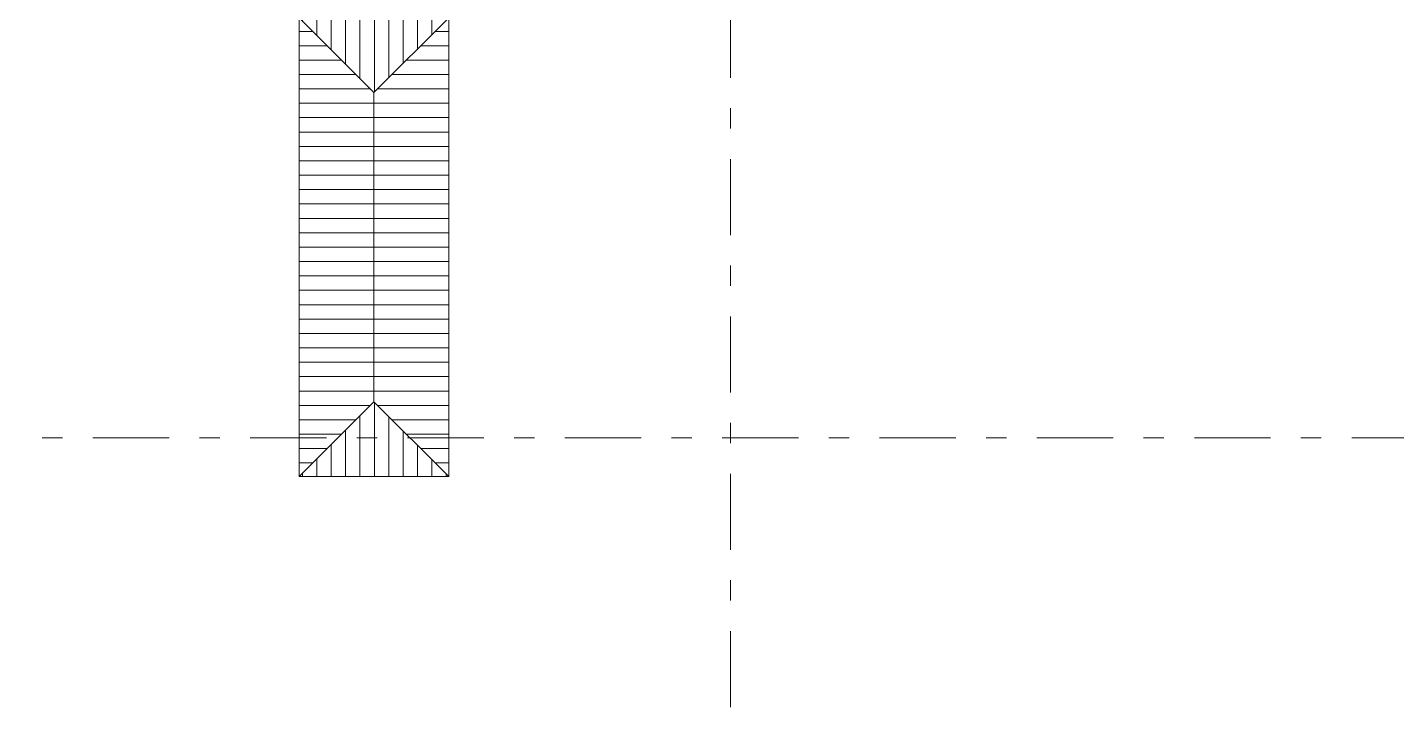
# Model space of a CAD drawing. Header units: millimetres. Extents: x 18162 to 7085488, y 72188 to 247925.
# Drawn here: x 1309582 to 1319098, y 157082 to 161949 of the extents above; entities that cross this region are included whole.
import ezdxf
from ezdxf.enums import TextEntityAlignment as Align

# ---------------------------------------------------------------- set-up
doc = ezdxf.new("R2010")
doc.units = ezdxf.units.MM
doc.header["$MEASUREMENT"] = 0
doc.linetypes.add('Double Dashed', pattern=[1093.611073, 529.166651, -211.666656, 141.111112, -211.666656])
doc.layers.add('Shell - Roof', color=7, linetype='Continuous')
doc.layers.add('Structural - Grid', color=7, linetype='Continuous')
doc.styles.add('GENERATED_STYLE_3', font='', dxfattribs={"width": 0.8})
doc.styles.get('GENERATED_STYLE_3').set_extended_font_data('ISOCPEUR MON')

# ---------------------------------------------------------------- blocks, each defined once
blk = doc.blocks.new('*X730', base_point=(1270095.8, 74950.7))
at = {"layer": 'Shell - Roof', "color": 7, "linetype": 'Continuous', "lineweight": 5}
for p, q in [((1311493.1, 161992.8), (1311493.1, 162016.4)), ((1311493.1, 161992.8), (1311493.1, 162016.4)), ((1311593.1, 161921.4), (1311593.1, 162016.4)), ((1311593.1, 161921.4), (1311593.1, 162016.4)), ((1311693.1, 161921.4), (1311693.1, 162016.4)), ((1311693.1, 161921.4), (1311693.1, 162016.4)), ((1311793.1, 161921.4), (1311793.1, 162016.4)), ((1311793.1, 161921.4), (1311793.1, 162016.4)), ((1311893.1, 161921.4), (1311893.1, 162016.4)), ((1311893.1, 161921.4), (1311893.1, 162016.4)), ((1311993.1, 161921.4), (1311993.1, 162016.4)), ((1311993.1, 161921.4), (1311993.1, 162016.4)), ((1312093.1, 161921.4), (1312093.1, 162016.4)), ((1312093.1, 161921.4), (1312093.1, 162016.4)), ((1312193.1, 161921.4), (1312193.1, 162016.4)), ((1312193.1, 161921.4), (1312193.1, 162016.4)), ((1312293.1, 161921.4), (1312293.1, 162016.4)), ((1312293.1, 161921.4), (1312293.1, 162016.4)), ((1312393.1, 161921.4), (1312393.1, 162016.4)), ((1312393.1, 161921.4), (1312393.1, 162016.4)), ((1312493.1, 162000), (1312493.1, 162016.4)), ((1312493.1, 162000), (1312493.1, 162016.4)), ((1311593.1, 161892.8), (1311593.1, 161921.4)), ((1311593.1, 161892.8), (1311593.1, 161921.4)), ((1311693.1, 161792.8), (1311693.1, 161921.4)), ((1311693.1, 161792.8), (1311693.1, 161921.4)), ((1311793.1, 161692.8), (1311793.1, 161921.4)), ((1311793.1, 161692.8), (1311793.1, 161921.4)), ((1311893.1, 161671.4), (1311893.1, 161921.4)), ((1311893.1, 161671.4), (1311893.1, 161921.4)), ((1311993.1, 161671.4), (1311993.1, 161921.4)), ((1311993.1, 161671.4), (1311993.1, 161921.4)), ((1312093.1, 161671.4), (1312093.1, 161921.4)), ((1312093.1, 161671.4), (1312093.1, 161921.4)), ((1312193.1, 161700), (1312193.1, 161921.4)), ((1312193.1, 161700), (1312193.1, 161921.4)), ((1312293.1, 161800), (1312293.1, 161921.4)), ((1312293.1, 161800), (1312293.1, 161921.4)), ((1312393.1, 161900), (1312393.1, 161921.4)), ((1312393.1, 161900), (1312393.1, 161921.4)), ((1311893.1, 161592.8), (1311893.1, 161671.4)), ((1311893.1, 161592.8), (1311893.1, 161671.4)), ((1311993.1, 161500), (1311993.1, 161671.4)), ((1311993.1, 161500), (1311993.1, 161671.4)), ((1312093.1, 161600), (1312093.1, 161671.4)), ((1312093.1, 161600), (1312093.1, 161671.4))]:
    blk.add_line(p, q, dxfattribs=at)
blk = doc.blocks.new('*X731', base_point=(1270095.8, 74950.7))
at = {"layer": 'Shell - Roof', "color": 7, "linetype": 'Continuous', "lineweight": 5}
for p, q in [((1311493.1, 161921.4), (1311469.6, 161921.4)), ((1311493.1, 161921.4), (1311469.6, 161921.4)), ((1311564.6, 161921.4), (1311493.1, 161921.4)), ((1311564.6, 161921.4), (1311493.1, 161921.4)), ((1311493.1, 161821.4), (1311469.6, 161821.4)), ((1311493.1, 161821.4), (1311469.6, 161821.4)), ((1311664.6, 161821.4), (1311493.1, 161821.4)), ((1311664.6, 161821.4), (1311493.1, 161821.4)), ((1311493.1, 161721.4), (1311469.6, 161721.4)), ((1311493.1, 161721.4), (1311469.6, 161721.4)), ((1311743.1, 161721.4), (1311493.1, 161721.4)), ((1311743.1, 161721.4), (1311493.1, 161721.4)), ((1311764.6, 161721.4), (1311743.1, 161721.4)), ((1311764.6, 161721.4), (1311743.1, 161721.4)), ((1311493.1, 161621.4), (1311469.6, 161621.4)), ((1311493.1, 161621.4), (1311469.6, 161621.4)), ((1311743.1, 161621.4), (1311493.1, 161621.4)), ((1311743.1, 161621.4), (1311493.1, 161621.4)), ((1311864.6, 161621.4), (1311743.1, 161621.4)), ((1311864.6, 161621.4), (1311743.1, 161621.4)), ((1311493.1, 161521.4), (1311469.6, 161521.4)), ((1311493.1, 161521.4), (1311469.6, 161521.4)), ((1311743.1, 161521.4), (1311493.1, 161521.4)), ((1311743.1, 161521.4), (1311493.1, 161521.4)), ((1311964.6, 161521.4), (1311743.1, 161521.4)), ((1311964.6, 161521.4), (1311743.1, 161521.4)), ((1311493.1, 161421.4), (1311469.6, 161421.4)), ((1311493.1, 161421.4), (1311469.6, 161421.4)), ((1311743.1, 161421.4), (1311493.1, 161421.4)), ((1311743.1, 161421.4), (1311493.1, 161421.4)), ((1311989.6, 161421.4), (1311743.1, 161421.4)), ((1311989.6, 161421.4), (1311743.1, 161421.4)), ((1311493.1, 161321.4), (1311469.6, 161321.4)), ((1311493.1, 161321.4), (1311469.6, 161321.4)), ((1311743.1, 161321.4), (1311493.1, 161321.4)), ((1311743.1, 161321.4), (1311493.1, 161321.4)), ((1311989.6, 161321.4), (1311743.1, 161321.4)), ((1311989.6, 161321.4), (1311743.1, 161321.4)), ((1311493.1, 161221.4), (1311469.6, 161221.4)), ((1311493.1, 161221.4), (1311469.6, 161221.4)), ((1311743.1, 161221.4), (1311493.1, 161221.4)), ((1311743.1, 161221.4), (1311493.1, 161221.4)), ((1311989.6, 161221.4), (1311743.1, 161221.4)), ((1311989.6, 161221.4), (1311743.1, 161221.4)), ((1311493.1, 161121.4), (1311469.6, 161121.4)), ((1311493.1, 161121.4), (1311469.6, 161121.4)), ((1311743.1, 161121.4), (1311493.1, 161121.4)), ((1311743.1, 161121.4), (1311493.1, 161121.4)), ((1311989.6, 161121.4), (1311743.1, 161121.4)), ((1311989.6, 161121.4), (1311743.1, 161121.4)), ((1311493.1, 161021.4), (1311469.6, 161021.4)), ((1311493.1, 161021.4), (1311469.6, 161021.4)), ((1311743.1, 161021.4), (1311493.1, 161021.4)), ((1311743.1, 161021.4), (1311493.1, 161021.4)), ((1311989.6, 161021.4), (1311743.1, 161021.4)), ((1311989.6, 161021.4), (1311743.1, 161021.4)), ((1311493.1, 160921.4), (1311469.6, 160921.4)), ((1311493.1, 160921.4), (1311469.6, 160921.4)), ((1311743.1, 160921.4), (1311493.1, 160921.4)), ((1311743.1, 160921.4), (1311493.1, 160921.4)), ((1311989.6, 160921.4), (1311743.1, 160921.4)), ((1311989.6, 160921.4), (1311743.1, 160921.4)), ((1311493.1, 160821.4), (1311469.6, 160821.4)), ((1311493.1, 160821.4), (1311469.6, 160821.4)), ((1311743.1, 160821.4), (1311493.1, 160821.4)), ((1311743.1, 160821.4), (1311493.1, 160821.4)), ((1311989.6, 160821.4), (1311743.1, 160821.4)), ((1311989.6, 160821.4), (1311743.1, 160821.4)), ((1311493.1, 160721.4), (1311469.6, 160721.4)), ((1311493.1, 160721.4), (1311469.6, 160721.4)), ((1311743.1, 160721.4), (1311493.1, 160721.4)), ((1311743.1, 160721.4), (1311493.1, 160721.4)), ((1311989.6, 160721.4), (1311743.1, 160721.4)), ((1311989.6, 160721.4), (1311743.1, 160721.4)), ((1311493.1, 160621.4), (1311469.6, 160621.4)), ((1311493.1, 160621.4), (1311469.6, 160621.4)), ((1311743.1, 160621.4), (1311493.1, 160621.4)), ((1311743.1, 160621.4), (1311493.1, 160621.4)), ((1311989.6, 160621.4), (1311743.1, 160621.4)), ((1311989.6, 160621.4), (1311743.1, 160621.4)), ((1311493.1, 160521.4), (1311469.6, 160521.4)), ((1311493.1, 160521.4), (1311469.6, 160521.4)), ((1311743.1, 160521.4), (1311493.1, 160521.4)), ((1311743.1, 160521.4), (1311493.1, 160521.4)), ((1311989.6, 160521.4), (1311743.1, 160521.4)), ((1311989.6, 160521.4), (1311743.1, 160521.4)), ((1311493.1, 160421.4), (1311469.6, 160421.4)), ((1311493.1, 160421.4), (1311469.6, 160421.4)), ((1311743.1, 160421.4), (1311493.1, 160421.4)), ((1311743.1, 160421.4), (1311493.1, 160421.4)), ((1311989.6, 160421.4), (1311743.1, 160421.4)), ((1311989.6, 160421.4), (1311743.1, 160421.4)), ((1311493.1, 160321.4), (1311469.6, 160321.4)), ((1311493.1, 160321.4), (1311469.6, 160321.4)), ((1311743.1, 160321.4), (1311493.1, 160321.4)), ((1311743.1, 160321.4), (1311493.1, 160321.4)), ((1311989.6, 160321.4), (1311743.1, 160321.4)), ((1311989.6, 160321.4), (1311743.1, 160321.4)), ((1311493.1, 160221.4), (1311469.6, 160221.4)), ((1311493.1, 160221.4), (1311469.6, 160221.4)), ((1311743.1, 160221.4), (1311493.1, 160221.4)), ((1311743.1, 160221.4), (1311493.1, 160221.4)), ((1311989.6, 160221.4), (1311743.1, 160221.4)), ((1311989.6, 160221.4), (1311743.1, 160221.4)), ((1311493.1, 160121.4), (1311469.6, 160121.4)), ((1311493.1, 160121.4), (1311469.6, 160121.4)), ((1311743.1, 160121.4), (1311493.1, 160121.4)), ((1311743.1, 160121.4), (1311493.1, 160121.4)), ((1311989.6, 160121.4), (1311743.1, 160121.4)), ((1311989.6, 160121.4), (1311743.1, 160121.4)), ((1311493.1, 160021.4), (1311469.6, 160021.4)), ((1311493.1, 160021.4), (1311469.6, 160021.4)), ((1311743.1, 160021.4), (1311493.1, 160021.4)), ((1311743.1, 160021.4), (1311493.1, 160021.4)), ((1311989.6, 160021.4), (1311743.1, 160021.4)), ((1311989.6, 160021.4), (1311743.1, 160021.4)), ((1311493.1, 159921.4), (1311469.6, 159921.4)), ((1311493.1, 159921.4), (1311469.6, 159921.4)), ((1311743.1, 159921.4), (1311493.1, 159921.4)), ((1311743.1, 159921.4), (1311493.1, 159921.4)), ((1311989.6, 159921.4), (1311743.1, 159921.4)), ((1311989.6, 159921.4), (1311743.1, 159921.4)), ((1311493.1, 159821.4), (1311469.6, 159821.4)), ((1311493.1, 159821.4), (1311469.6, 159821.4)), ((1311743.1, 159821.4), (1311493.1, 159821.4)), ((1311743.1, 159821.4), (1311493.1, 159821.4)), ((1311989.6, 159821.4), (1311743.1, 159821.4)), ((1311989.6, 159821.4), (1311743.1, 159821.4)), ((1311493.1, 159721.4), (1311469.6, 159721.4)), ((1311493.1, 159721.4), (1311469.6, 159721.4)), ((1311743.1, 159721.4), (1311493.1, 159721.4)), ((1311743.1, 159721.4), (1311493.1, 159721.4)), ((1311989.6, 159721.4), (1311743.1, 159721.4)), ((1311989.6, 159721.4), (1311743.1, 159721.4)), ((1311493.1, 159621.4), (1311469.6, 159621.4)), ((1311493.1, 159621.4), (1311469.6, 159621.4)), ((1311743.1, 159621.4), (1311493.1, 159621.4)), ((1311743.1, 159621.4), (1311493.1, 159621.4)), ((1311989.6, 159621.4), (1311743.1, 159621.4)), ((1311989.6, 159621.4), (1311743.1, 159621.4)), ((1311493.1, 159521.4), (1311469.6, 159521.4)), ((1311493.1, 159521.4), (1311469.6, 159521.4)), ((1311743.1, 159521.4), (1311493.1, 159521.4)), ((1311743.1, 159521.4), (1311493.1, 159521.4)), ((1311989.6, 159521.4), (1311743.1, 159521.4)), ((1311989.6, 159521.4), (1311743.1, 159521.4)), ((1311493.1, 159421.4), (1311469.6, 159421.4)), ((1311493.1, 159421.4), (1311469.6, 159421.4)), ((1311743.1, 159421.4), (1311493.1, 159421.4)), ((1311743.1, 159421.4), (1311493.1, 159421.4)), ((1311989.6, 159421.4), (1311743.1, 159421.4)), ((1311989.6, 159421.4), (1311743.1, 159421.4)), ((1311493.1, 159321.4), (1311469.6, 159321.4)), ((1311493.1, 159321.4), (1311469.6, 159321.4)), ((1311743.1, 159321.4), (1311493.1, 159321.4)), ((1311743.1, 159321.4), (1311493.1, 159321.4)), ((1311964.6, 159321.4), (1311743.1, 159321.4)), ((1311964.6, 159321.4), (1311743.1, 159321.4)), ((1311493.1, 159221.4), (1311469.6, 159221.4)), ((1311493.1, 159221.4), (1311469.6, 159221.4)), ((1311743.1, 159221.4), (1311493.1, 159221.4)), ((1311743.1, 159221.4), (1311493.1, 159221.4)), ((1311864.6, 159221.4), (1311743.1, 159221.4)), ((1311864.6, 159221.4), (1311743.1, 159221.4)), ((1311493.1, 159121.4), (1311469.6, 159121.4)), ((1311493.1, 159121.4), (1311469.6, 159121.4)), ((1311743.1, 159121.4), (1311493.1, 159121.4)), ((1311743.1, 159121.4), (1311493.1, 159121.4)), ((1311764.6, 159121.4), (1311743.1, 159121.4)), ((1311764.6, 159121.4), (1311743.1, 159121.4)), ((1311493.1, 159021.4), (1311469.6, 159021.4)), ((1311493.1, 159021.4), (1311469.6, 159021.4)), ((1311664.6, 159021.4), (1311493.1, 159021.4)), ((1311664.6, 159021.4), (1311493.1, 159021.4)), ((1311493.1, 158921.4), (1311469.6, 158921.4)), ((1311493.1, 158921.4), (1311469.6, 158921.4)), ((1311564.6, 158921.4), (1311493.1, 158921.4)), ((1311564.6, 158921.4), (1311493.1, 158921.4))]:
    blk.add_line(p, q, dxfattribs=at)
blk = doc.blocks.new('*X732', base_point=(1270095.8, 74950.7))
at = {"layer": 'Shell - Roof', "color": 7, "linetype": 'Continuous', "lineweight": 5}
for p, q in [((1312414.6, 161921.4), (1312493.1, 161921.4)), ((1312414.6, 161921.4), (1312493.1, 161921.4)), ((1312493.1, 161921.4), (1312509.6, 161921.4)), ((1312493.1, 161921.4), (1312509.6, 161921.4)), ((1312314.6, 161821.4), (1312493.1, 161821.4)), ((1312314.6, 161821.4), (1312493.1, 161821.4)), ((1312493.1, 161821.4), (1312509.6, 161821.4)), ((1312493.1, 161821.4), (1312509.6, 161821.4)), ((1312214.6, 161721.4), (1312243.1, 161721.4)), ((1312214.6, 161721.4), (1312243.1, 161721.4)), ((1312243.1, 161721.4), (1312493.1, 161721.4)), ((1312243.1, 161721.4), (1312493.1, 161721.4)), ((1312493.1, 161721.4), (1312509.6, 161721.4)), ((1312493.1, 161721.4), (1312509.6, 161721.4)), ((1312114.6, 161621.4), (1312243.1, 161621.4)), ((1312114.6, 161621.4), (1312243.1, 161621.4)), ((1312243.1, 161621.4), (1312493.1, 161621.4)), ((1312243.1, 161621.4), (1312493.1, 161621.4)), ((1312493.1, 161621.4), (1312509.6, 161621.4)), ((1312493.1, 161621.4), (1312509.6, 161621.4)), ((1312014.6, 161521.4), (1312243.1, 161521.4)), ((1312014.6, 161521.4), (1312243.1, 161521.4)), ((1312243.1, 161521.4), (1312493.1, 161521.4)), ((1312243.1, 161521.4), (1312493.1, 161521.4)), ((1312493.1, 161521.4), (1312509.6, 161521.4)), ((1312493.1, 161521.4), (1312509.6, 161521.4)), ((1311989.6, 161421.4), (1311993.1, 161421.4)), ((1311989.6, 161421.4), (1311993.1, 161421.4)), ((1311993.1, 161421.4), (1312243.1, 161421.4)), ((1311993.1, 161421.4), (1312243.1, 161421.4)), ((1312243.1, 161421.4), (1312493.1, 161421.4)), ((1312243.1, 161421.4), (1312493.1, 161421.4)), ((1312493.1, 161421.4), (1312509.6, 161421.4)), ((1312493.1, 161421.4), (1312509.6, 161421.4)), ((1311989.6, 161321.4), (1311993.1, 161321.4)), ((1311989.6, 161321.4), (1311993.1, 161321.4)), ((1311993.1, 161321.4), (1312243.1, 161321.4)), ((1311993.1, 161321.4), (1312243.1, 161321.4)), ((1312243.1, 161321.4), (1312493.1, 161321.4)), ((1312243.1, 161321.4), (1312493.1, 161321.4)), ((1312493.1, 161321.4), (1312509.6, 161321.4)), ((1312493.1, 161321.4), (1312509.6, 161321.4)), ((1311989.6, 161221.4), (1311993.1, 161221.4)), ((1311989.6, 161221.4), (1311993.1, 161221.4)), ((1311993.1, 161221.4), (1312243.1, 161221.4)), ((1311993.1, 161221.4), (1312243.1, 161221.4)), ((1312243.1, 161221.4), (1312493.1, 161221.4)), ((1312243.1, 161221.4), (1312493.1, 161221.4)), ((1312493.1, 161221.4), (1312509.6, 161221.4)), ((1312493.1, 161221.4), (1312509.6, 161221.4)), ((1311989.6, 161121.4), (1311993.1, 161121.4)), ((1311989.6, 161121.4), (1311993.1, 161121.4)), ((1311993.1, 161121.4), (1312243.1, 161121.4)), ((1311993.1, 161121.4), (1312243.1, 161121.4)), ((1312243.1, 161121.4), (1312493.1, 161121.4)), ((1312243.1, 161121.4), (1312493.1, 161121.4)), ((1312493.1, 161121.4), (1312509.6, 161121.4)), ((1312493.1, 161121.4), (1312509.6, 161121.4)), ((1311989.6, 161021.4), (1311993.1, 161021.4)), ((1311989.6, 161021.4), (1311993.1, 161021.4)), ((1311993.1, 161021.4), (1312243.1, 161021.4)), ((1311993.1, 161021.4), (1312243.1, 161021.4)), ((1312243.1, 161021.4), (1312493.1, 161021.4)), ((1312243.1, 161021.4), (1312493.1, 161021.4)), ((1312493.1, 161021.4), (1312509.6, 161021.4)), ((1312493.1, 161021.4), (1312509.6, 161021.4)), ((1311989.6, 160921.4), (1311993.1, 160921.4)), ((1311989.6, 160921.4), (1311993.1, 160921.4)), ((1311993.1, 160921.4), (1312243.1, 160921.4)), ((1311993.1, 160921.4), (1312243.1, 160921.4)), ((1312243.1, 160921.4), (1312493.1, 160921.4)), ((1312243.1, 160921.4), (1312493.1, 160921.4)), ((1312493.1, 160921.4), (1312509.6, 160921.4)), ((1312493.1, 160921.4), (1312509.6, 160921.4)), ((1311989.6, 160821.4), (1311993.1, 160821.4)), ((1311989.6, 160821.4), (1311993.1, 160821.4)), ((1311993.1, 160821.4), (1312243.1, 160821.4)), ((1311993.1, 160821.4), (1312243.1, 160821.4)), ((1312243.1, 160821.4), (1312493.1, 160821.4)), ((1312243.1, 160821.4), (1312493.1, 160821.4)), ((1312493.1, 160821.4), (1312509.6, 160821.4)), ((1312493.1, 160821.4), (1312509.6, 160821.4)), ((1311989.6, 160721.4), (1311993.1, 160721.4)), ((1311989.6, 160721.4), (1311993.1, 160721.4)), ((1311993.1, 160721.4), (1312243.1, 160721.4)), ((1311993.1, 160721.4), (1312243.1, 160721.4)), ((1312243.1, 160721.4), (1312493.1, 160721.4)), ((1312243.1, 160721.4), (1312493.1, 160721.4)), ((1312493.1, 160721.4), (1312509.6, 160721.4)), ((1312493.1, 160721.4), (1312509.6, 160721.4)), ((1311989.6, 160621.4), (1311993.1, 160621.4)), ((1311989.6, 160621.4), (1311993.1, 160621.4)), ((1311993.1, 160621.4), (1312243.1, 160621.4)), ((1311993.1, 160621.4), (1312243.1, 160621.4)), ((1312243.1, 160621.4), (1312493.1, 160621.4)), ((1312243.1, 160621.4), (1312493.1, 160621.4)), ((1312493.1, 160621.4), (1312509.6, 160621.4)), ((1312493.1, 160621.4), (1312509.6, 160621.4)), ((1311989.6, 160521.4), (1311993.1, 160521.4)), ((1311989.6, 160521.4), (1311993.1, 160521.4)), ((1311993.1, 160521.4), (1312243.1, 160521.4)), ((1311993.1, 160521.4), (1312243.1, 160521.4)), ((1312243.1, 160521.4), (1312493.1, 160521.4)), ((1312243.1, 160521.4), (1312493.1, 160521.4)), ((1312493.1, 160521.4), (1312509.6, 160521.4)), ((1312493.1, 160521.4), (1312509.6, 160521.4)), ((1311989.6, 160421.4), (1311993.1, 160421.4)), ((1311989.6, 160421.4), (1311993.1, 160421.4)), ((1311993.1, 160421.4), (1312243.1, 160421.4)), ((1311993.1, 160421.4), (1312243.1, 160421.4)), ((1312243.1, 160421.4), (1312493.1, 160421.4)), ((1312243.1, 160421.4), (1312493.1, 160421.4)), ((1312493.1, 160421.4), (1312509.6, 160421.4)), ((1312493.1, 160421.4), (1312509.6, 160421.4)), ((1311989.6, 160321.4), (1311993.1, 160321.4)), ((1311989.6, 160321.4), (1311993.1, 160321.4)), ((1311993.1, 160321.4), (1312243.1, 160321.4)), ((1311993.1, 160321.4), (1312243.1, 160321.4)), ((1312243.1, 160321.4), (1312493.1, 160321.4)), ((1312243.1, 160321.4), (1312493.1, 160321.4)), ((1312493.1, 160321.4), (1312509.6, 160321.4)), ((1312493.1, 160321.4), (1312509.6, 160321.4)), ((1311989.6, 160221.4), (1311993.1, 160221.4)), ((1311989.6, 160221.4), (1311993.1, 160221.4)), ((1311993.1, 160221.4), (1312243.1, 160221.4)), ((1311993.1, 160221.4), (1312243.1, 160221.4)), ((1312243.1, 160221.4), (1312493.1, 160221.4)), ((1312243.1, 160221.4), (1312493.1, 160221.4)), ((1312493.1, 160221.4), (1312509.6, 160221.4)), ((1312493.1, 160221.4), (1312509.6, 160221.4)), ((1311989.6, 160121.4), (1311993.1, 160121.4)), ((1311989.6, 160121.4), (1311993.1, 160121.4)), ((1311993.1, 160121.4), (1312243.1, 160121.4)), ((1311993.1, 160121.4), (1312243.1, 160121.4)), ((1312243.1, 160121.4), (1312493.1, 160121.4)), ((1312243.1, 160121.4), (1312493.1, 160121.4)), ((1312493.1, 160121.4), (1312509.6, 160121.4)), ((1312493.1, 160121.4), (1312509.6, 160121.4)), ((1311989.6, 160021.4), (1311993.1, 160021.4)), ((1311989.6, 160021.4), (1311993.1, 160021.4)), ((1311993.1, 160021.4), (1312243.1, 160021.4)), ((1311993.1, 160021.4), (1312243.1, 160021.4)), ((1312243.1, 160021.4), (1312493.1, 160021.4)), ((1312243.1, 160021.4), (1312493.1, 160021.4)), ((1312493.1, 160021.4), (1312509.6, 160021.4)), ((1312493.1, 160021.4), (1312509.6, 160021.4)), ((1311989.6, 159921.4), (1311993.1, 159921.4)), ((1311989.6, 159921.4), (1311993.1, 159921.4)), ((1311993.1, 159921.4), (1312243.1, 159921.4)), ((1311993.1, 159921.4), (1312243.1, 159921.4)), ((1312243.1, 159921.4), (1312493.1, 159921.4)), ((1312243.1, 159921.4), (1312493.1, 159921.4)), ((1312493.1, 159921.4), (1312509.6, 159921.4)), ((1312493.1, 159921.4), (1312509.6, 159921.4)), ((1311989.6, 159821.4), (1311993.1, 159821.4)), ((1311989.6, 159821.4), (1311993.1, 159821.4)), ((1311993.1, 159821.4), (1312243.1, 159821.4)), ((1311993.1, 159821.4), (1312243.1, 159821.4)), ((1312243.1, 159821.4), (1312493.1, 159821.4)), ((1312243.1, 159821.4), (1312493.1, 159821.4)), ((1312493.1, 159821.4), (1312509.6, 159821.4)), ((1312493.1, 159821.4), (1312509.6, 159821.4)), ((1311989.6, 159721.4), (1311993.1, 159721.4)), ((1311989.6, 159721.4), (1311993.1, 159721.4)), ((1311993.1, 159721.4), (1312243.1, 159721.4)), ((1311993.1, 159721.4), (1312243.1, 159721.4)), ((1312243.1, 159721.4), (1312493.1, 159721.4)), ((1312243.1, 159721.4), (1312493.1, 159721.4)), ((1312493.1, 159721.4), (1312509.6, 159721.4)), ((1312493.1, 159721.4), (1312509.6, 159721.4)), ((1311989.6, 159621.4), (1311993.1, 159621.4)), ((1311989.6, 159621.4), (1311993.1, 159621.4)), ((1311993.1, 159621.4), (1312243.1, 159621.4)), ((1311993.1, 159621.4), (1312243.1, 159621.4)), ((1312243.1, 159621.4), (1312493.1, 159621.4)), ((1312243.1, 159621.4), (1312493.1, 159621.4)), ((1312493.1, 159621.4), (1312509.6, 159621.4)), ((1312493.1, 159621.4), (1312509.6, 159621.4)), ((1311989.6, 159521.4), (1311993.1, 159521.4)), ((1311989.6, 159521.4), (1311993.1, 159521.4)), ((1311993.1, 159521.4), (1312243.1, 159521.4)), ((1311993.1, 159521.4), (1312243.1, 159521.4)), ((1312243.1, 159521.4), (1312493.1, 159521.4)), ((1312243.1, 159521.4), (1312493.1, 159521.4)), ((1312493.1, 159521.4), (1312509.6, 159521.4)), ((1312493.1, 159521.4), (1312509.6, 159521.4)), ((1311989.6, 159421.4), (1311993.1, 159421.4)), ((1311989.6, 159421.4), (1311993.1, 159421.4)), ((1311993.1, 159421.4), (1312243.1, 159421.4)), ((1311993.1, 159421.4), (1312243.1, 159421.4)), ((1312243.1, 159421.4), (1312493.1, 159421.4)), ((1312243.1, 159421.4), (1312493.1, 159421.4)), ((1312493.1, 159421.4), (1312509.6, 159421.4)), ((1312493.1, 159421.4), (1312509.6, 159421.4)), ((1312014.6, 159321.4), (1312243.1, 159321.4)), ((1312014.6, 159321.4), (1312243.1, 159321.4)), ((1312243.1, 159321.4), (1312493.1, 159321.4)), ((1312243.1, 159321.4), (1312493.1, 159321.4)), ((1312493.1, 159321.4), (1312509.6, 159321.4)), ((1312493.1, 159321.4), (1312509.6, 159321.4)), ((1312114.6, 159221.4), (1312243.1, 159221.4)), ((1312114.6, 159221.4), (1312243.1, 159221.4)), ((1312243.1, 159221.4), (1312493.1, 159221.4)), ((1312243.1, 159221.4), (1312493.1, 159221.4)), ((1312493.1, 159221.4), (1312509.6, 159221.4)), ((1312493.1, 159221.4), (1312509.6, 159221.4)), ((1312214.6, 159121.4), (1312243.1, 159121.4)), ((1312214.6, 159121.4), (1312243.1, 159121.4)), ((1312243.1, 159121.4), (1312493.1, 159121.4)), ((1312243.1, 159121.4), (1312493.1, 159121.4)), ((1312493.1, 159121.4), (1312509.6, 159121.4)), ((1312493.1, 159121.4), (1312509.6, 159121.4)), ((1312314.6, 159021.4), (1312493.1, 159021.4)), ((1312314.6, 159021.4), (1312493.1, 159021.4)), ((1312493.1, 159021.4), (1312509.6, 159021.4)), ((1312493.1, 159021.4), (1312509.6, 159021.4)), ((1312414.6, 158921.4), (1312493.1, 158921.4)), ((1312414.6, 158921.4), (1312493.1, 158921.4)), ((1312493.1, 158921.4), (1312509.6, 158921.4)), ((1312493.1, 158921.4), (1312509.6, 158921.4))]:
    blk.add_line(p, q, dxfattribs=at)
blk = doc.blocks.new('*X733', base_point=(1270095.8, 74950.7))
at = {"layer": 'Shell - Roof', "color": 7, "linetype": 'Continuous', "lineweight": 5}
for p, q in [((1311993.1, 159342.8), (1311993.1, 159171.4)), ((1311993.1, 159342.8), (1311993.1, 159171.4)), ((1311893.1, 159250), (1311893.1, 159171.4)), ((1311893.1, 159250), (1311893.1, 159171.4)), ((1312093.1, 159242.8), (1312093.1, 159171.4)), ((1312093.1, 159242.8), (1312093.1, 159171.4)), ((1311793.1, 159150), (1311793.1, 158921.4)), ((1311793.1, 159150), (1311793.1, 158921.4)), ((1311893.1, 159171.4), (1311893.1, 158921.4)), ((1311893.1, 159171.4), (1311893.1, 158921.4)), ((1311993.1, 159171.4), (1311993.1, 158921.4)), ((1311993.1, 159171.4), (1311993.1, 158921.4)), ((1312093.1, 159171.4), (1312093.1, 158921.4)), ((1312093.1, 159171.4), (1312093.1, 158921.4)), ((1312193.1, 159142.8), (1312193.1, 158921.4)), ((1312193.1, 159142.8), (1312193.1, 158921.4)), ((1311693.1, 159050), (1311693.1, 158921.4)), ((1311693.1, 159050), (1311693.1, 158921.4)), ((1312293.1, 159042.8), (1312293.1, 158921.4)), ((1312293.1, 159042.8), (1312293.1, 158921.4)), ((1311593.1, 158950), (1311593.1, 158921.4)), ((1311593.1, 158950), (1311593.1, 158921.4)), ((1311593.1, 158921.4), (1311593.1, 158826.4)), ((1311593.1, 158921.4), (1311593.1, 158826.4)), ((1311693.1, 158921.4), (1311693.1, 158826.4)), ((1311693.1, 158921.4), (1311693.1, 158826.4)), ((1311793.1, 158921.4), (1311793.1, 158826.4)), ((1311793.1, 158921.4), (1311793.1, 158826.4)), ((1311893.1, 158921.4), (1311893.1, 158826.4)), ((1311893.1, 158921.4), (1311893.1, 158826.4)), ((1311993.1, 158921.4), (1311993.1, 158826.4)), ((1311993.1, 158921.4), (1311993.1, 158826.4)), ((1312093.1, 158921.4), (1312093.1, 158826.4)), ((1312093.1, 158921.4), (1312093.1, 158826.4)), ((1312193.1, 158921.4), (1312193.1, 158826.4)), ((1312193.1, 158921.4), (1312193.1, 158826.4)), ((1312293.1, 158921.4), (1312293.1, 158826.4)), ((1312293.1, 158921.4), (1312293.1, 158826.4)), ((1312393.1, 158942.8), (1312393.1, 158921.4)), ((1312393.1, 158942.8), (1312393.1, 158921.4)), ((1312393.1, 158921.4), (1312393.1, 158826.4)), ((1312393.1, 158921.4), (1312393.1, 158826.4)), ((1311493.1, 158850), (1311493.1, 158826.4)), ((1311493.1, 158850), (1311493.1, 158826.4)), ((1312493.1, 158842.8), (1312493.1, 158826.4)), ((1312493.1, 158842.8), (1312493.1, 158826.4))]:
    blk.add_line(p, q, dxfattribs=at)
blk = doc.blocks.new('Standard grid marker[350]_3', base_point=(1288258, 159096.4))
at = {"layer": 'Structural - Grid', "color": 13, "linetype": 'Double Dashed', "lineweight": 13}
blk.add_line((1289258, 159096.4), (1323820.2, 159096.4), dxfattribs=at)
at = {"layer": 'Structural - Grid', "color": 13, "lineweight": 13, "style": 'GENERATED_STYLE_3'}
blk.add_attdef('AC_MarkerText_1', text='', height=250, rotation=180, dxfattribs=at).set_placement((1325120.2, 158971.4), align=Align.TOP_CENTER)
blk = doc.blocks.new('Standard grid marker[353]_3', base_point=(1314469.3, 147474.9))
at = {"layer": 'Structural - Grid', "color": 13, "linetype": 'Double Dashed', "lineweight": 13}
blk.add_line((1314469.3, 148474.9), (1314469.3, 175136.2), dxfattribs=at)
at = {"layer": 'Structural - Grid', "color": 13, "lineweight": 13, "style": 'GENERATED_STYLE_3'}
blk.add_attdef('AC_MarkerText_1', text='', height=250, rotation=180, dxfattribs=at).set_placement((1314469.3, 176311.2), align=Align.TOP_CENTER)

msp = doc.modelspace()

# ---------------------------------------------------------------- linework, layer by layer
at = {"layer": 'Shell - Roof', "color": 7, "linetype": 'Continuous', "lineweight": 13, "flags": 128}
for points in [[(1311469.6, 162016.4), (1311989.6, 161496.4)], [(1311469.6, 158826.4), (1311469.6, 162016.4)], [(1311989.6, 161496.4), (1312509.6, 162016.4)], [(1312509.6, 162016.4), (1312509.6, 158826.4)], [(1311989.6, 159346.4), (1311989.6, 161496.4)], [(1311989.6, 159346.4), (1311469.6, 158826.4)], [(1312509.6, 158826.4), (1311989.6, 159346.4)], [(1312509.6, 158826.4), (1311469.6, 158826.4)]]:
    msp.add_lwpolyline(points, dxfattribs=at)

# ---------------------------------------------------------------- block references
at = {"layer": 'Shell - Roof', "color": 7, "linetype": 'Continuous', "lineweight": 25}
for name in ['*X730', '*X731', '*X732', '*X733']:
    msp.add_blockref(name, (1270095.8, 74950.7), dxfattribs=at)
at = {"layer": 'Structural - Grid', "color": 13, "linetype": 'Continuous', "lineweight": 13}
for name, p in [('Standard grid marker[353]_3', (1314469.3, 147474.9)), ('Standard grid marker[350]_3', (1288258, 159096.4))]:
    msp.add_blockref(name, p, dxfattribs=at)

doc.saveas('drawing.dxf')
